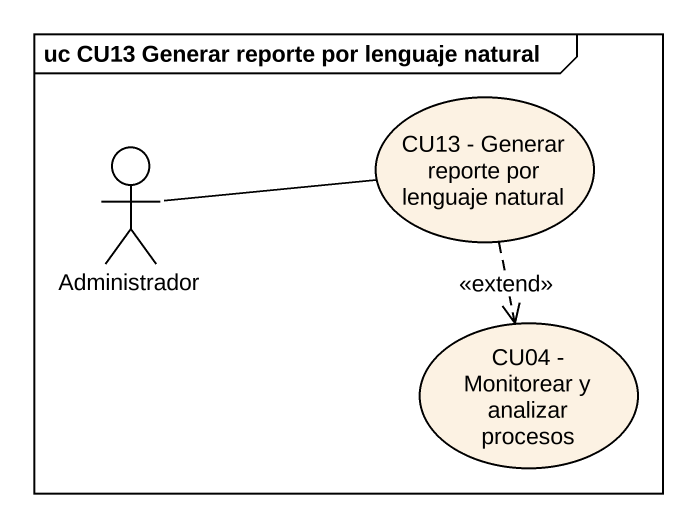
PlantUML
@startuml
mainframe uc CU13 Generar reporte por lenguaje natural
actor Administrador
usecase "CU13 - Generar reporte por lenguaje natural" as CU13_Generar_reporte_por
usecase "CU04 - Monitorear y analizar procesos" as CU04_Monitorear_y_analizar
CU13_Generar_reporte_por -left- Administrador
CU13_Generar_reporte_por ..> CU04_Monitorear_y_analizar : <<extend>>
@enduml
